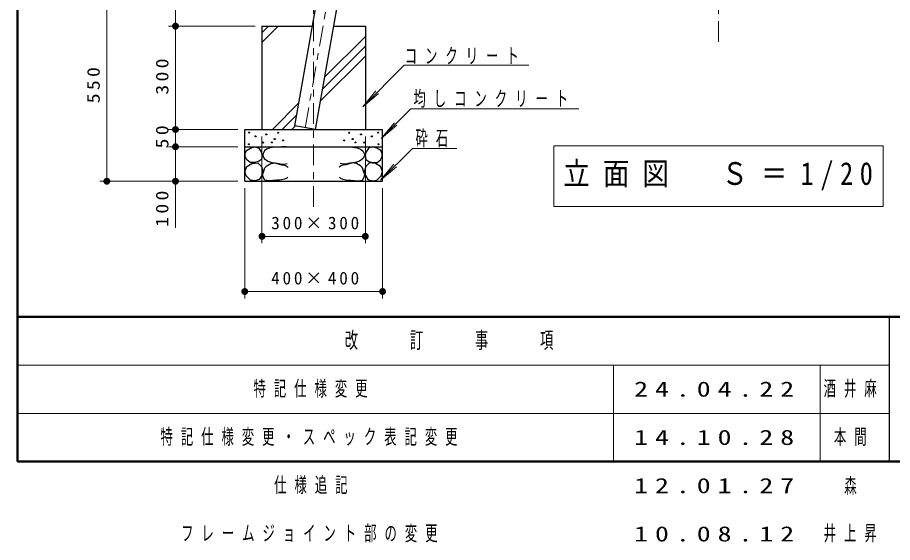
# Model space of a CAD drawing. Units: millimetres on the paper, scale 1:20. Extents: x -365 to 0, y -12 to 257.
# Drawn here: x -365 to -238, y -11.7 to 64.4 of the extents above; entities that cross this region are included whole.
import ezdxf
from ezdxf.enums import TextEntityAlignment as Align

# ---------------------------------------------------------------- set-up
doc = ezdxf.new("R2010")
doc.units = ezdxf.units.MM
doc.linetypes.add('USER2', pattern=[6, 3, -1, 1, -1])
doc.layers.add('LY_1', color=7, linetype='Continuous', lineweight=25)
doc.layers.add('LY_2', color=7, linetype='Continuous', lineweight=13)
doc.styles.add('ＭＳ ゴシック', font='')
doc.styles.get('ＭＳ ゴシック').set_extended_font_data('MS Gothic')

# ---------------------------------------------------------------- blocks, each defined once
blk = doc.blocks.new('filled_dot')
at = {"color": 0, "linetype": 'Continuous', "lineweight": -2, "const_width": 1.25}
blk.add_lwpolyline([(-0.625, 0, 1), (0.625, 0, 1)], format="xyb", close=True, dxfattribs=at)

msp = doc.modelspace()

# ---------------------------------------------------------------- linework, layer by layer
at = {"layer": 'LY_1', "linetype": 'USER2', "lineweight": 13}
for p, q in [((-263.264, 60.914), (-263.264, 101.194)), ((-322.014, 36.982), (-322.014, 71.113)), ((-323.247, 48.438), (-319.767, 68.176))]:
    msp.add_line(p, q, dxfattribs=at)
at = {"layer": 'LY_1', "lineweight": 13}
for p, q in [((-342.069, 63.176), (-342.069, 76.801)), ((-352.034, 40.676), (-352.034, 68.176)), ((-330.514, 63.176), (-343.069, 63.176)), ((-342.069, 48.176), (-342.069, 63.176)), ((-329.514, 60.808), (-327.147, 63.176)), ((-329.514, 62.223), (-328.561, 63.176)), ((-320.42, 55.761), (-314.514, 61.666)), ((-320.723, 54.044), (-314.514, 60.252)), ((-321.026, 52.327), (-314.514, 58.838)), ((-308.875, 57.492), (-314.898, 51.468)), ((-308.875, 57.492), (-290.8, 57.492)), ((-314.898, 51.468), (-312.97, 53.766)), ((-314.898, 51.468), (-312.6, 53.397)), ((-328.005, 48.176), (-324.149, 52.032)), ((-307.908, 51.171), (-312.221, 46.858)), ((-307.908, 51.171), (-283.536, 51.171)), ((-326.591, 48.176), (-324.452, 50.315)), ((-325.177, 48.176), (-324.664, 48.688)), ((-312.221, 46.858), (-310.293, 49.156)), ((-312.221, 46.858), (-309.923, 48.786)), ((-333.014, 48.176), (-343.069, 48.176)), ((-342.069, 45.676), (-342.069, 48.176)), ((-329.514, 47.176), (-329.514, 31.676)), ((-314.514, 47.176), (-314.514, 31.676)), ((-287.164, 45.793), (-287.164, 36.993)), ((-239.364, 45.793), (-287.164, 45.793)), ((-239.364, 36.993), (-239.364, 45.793)), ((-333.014, 45.676), (-343.069, 45.676)), ((-342.069, 33.924), (-342.069, 45.676)), ((-307.685, 45.445), (-312.296, 40.834)), ((-307.685, 45.445), (-301.239, 45.445)), ((-312.296, 40.834), (-310.367, 43.132)), ((-312.296, 40.834), (-309.997, 42.763)), ((-333.014, 40.676), (-353.034, 40.676)), ((-332.014, 39.676), (-332.014, 23.676)), ((-312.014, 39.676), (-312.014, 23.676)), ((-287.164, 36.993), (-239.364, 36.993)), ((-314.514, 32.676), (-329.514, 32.676)), ((-312.014, 24.676), (-332.014, 24.676))]:
    msp.add_line(p, q, dxfattribs=at)
at = {"layer": 'LY_1'}
for p, q in [((-324.737, 48.701), (-321.302, 68.176)), ((-321.758, 48.176), (-318.231, 68.176)), ((-329.514, 63.176), (-329.514, 48.176)), ((-329.514, 63.176), (-322.184, 63.176)), ((-319.112, 63.176), (-314.514, 63.176)), ((-314.514, 63.176), (-314.514, 48.176)), ((-321.758, 48.176), (-324.737, 48.701)), ((-332.014, 40.676), (-332.014, 48.176)), ((-332.014, 48.176), (-312.014, 48.176)), ((-312.014, 40.676), (-312.014, 48.176)), ((-332.014, 45.676), (-312.014, 45.676)), ((-332.014, 40.676), (-312.014, 40.676))]:
    msp.add_line(p, q, dxfattribs=at)
for points in [[(-331.978, 44.286), (-331.933, 44.705), (-331.754, 45.138), (-331.201, 45.452), (-330.558, 45.662), (-330.004, 45.497), (-329.615, 44.959), (-329.496, 44.435), (-329.6, 43.807), (-330.019, 43.523), (-330.602, 43.374), (-331.245, 43.404), (-331.709, 43.762)], [(-312.051, 44.286), (-312.095, 44.705), (-312.275, 45.138), (-312.828, 45.452), (-313.471, 45.662), (-314.025, 45.497), (-314.414, 44.959), (-314.533, 44.435), (-314.428, 43.807), (-314.01, 43.523), (-313.426, 43.374), (-312.783, 43.404), (-312.32, 43.762)], [(-330.498, 40.712), (-331.201, 40.831), (-331.829, 41.474), (-331.993, 42.088), (-331.709, 42.82), (-330.991, 43.239), (-330.109, 43.329), (-329.6, 42.79), (-329.361, 41.998), (-329.541, 41.504), (-329.9, 40.936)], [(-313.531, 40.712), (-312.828, 40.831), (-312.2, 41.474), (-312.036, 42.088), (-312.32, 42.82), (-313.038, 43.239), (-313.92, 43.329), (-314.428, 42.79), (-314.668, 41.998), (-314.488, 41.504), (-314.129, 40.936)]]:
    msp.add_lwpolyline(points, close=True, dxfattribs=at)
for points in [[(-325.999, 45.673), (-326.637, 45.656), (-327.628, 45.623), (-328.333, 45.539), (-328.836, 45.321), (-329.138, 45.103), (-329.357, 44.7), (-329.407, 44.414), (-329.222, 43.995), (-328.652, 43.609), (-327.947, 43.357), (-327.628, 43.323), (-327.242, 43.273), (-326.587, 43.172), (-326.251, 43.172), (-325.848, 43.239)], [(-318.029, 45.673), (-317.392, 45.656), (-316.401, 45.623), (-315.696, 45.539), (-315.193, 45.321), (-314.89, 45.103), (-314.672, 44.7), (-314.622, 44.414), (-314.807, 43.995), (-315.377, 43.609), (-316.082, 43.357), (-316.401, 43.323), (-316.787, 43.273), (-317.442, 43.172), (-317.778, 43.172), (-318.181, 43.239)], [(-325.764, 41.259), (-325.899, 41.141), (-326.268, 40.99), (-326.671, 40.856), (-326.99, 40.822), (-327.409, 40.822), (-327.947, 40.789), (-328.534, 40.721), (-329.088, 40.822), (-329.306, 41.191), (-329.441, 41.594), (-329.256, 42.148), (-329.122, 42.635), (-328.819, 42.92), (-328.249, 43.223), (-327.661, 43.323), (-327.342, 43.256), (-326.688, 43.071), (-326.302, 43.004), (-326.1, 42.971), (-325.999, 42.904), (-325.697, 42.736)], [(-318.264, 41.259), (-318.13, 41.141), (-317.761, 40.99), (-317.358, 40.856), (-317.039, 40.822), (-316.619, 40.822), (-316.082, 40.789), (-315.495, 40.721), (-314.941, 40.822), (-314.723, 41.191), (-314.588, 41.594), (-314.773, 42.148), (-314.907, 42.635), (-315.209, 42.92), (-315.78, 43.223), (-316.368, 43.323), (-316.687, 43.256), (-317.341, 43.071), (-317.727, 43.004), (-317.929, 42.971), (-318.029, 42.904), (-318.332, 42.736)]]:
    msp.add_lwpolyline(points, dxfattribs=at)
for centre in [(-331.393, 47.728), (-330.452, 47.185), (-328.884, 47.457), (-327.17, 47.708), (-316.859, 47.708), (-315.145, 47.457), (-313.577, 47.185), (-312.636, 47.728), (-331.414, 46.035), (-329.344, 46.286), (-328.069, 46.307), (-327.672, 46.788), (-326.459, 46.599), (-317.57, 46.599), (-316.357, 46.788), (-315.96, 46.307), (-314.685, 46.286), (-312.615, 46.035)]:
    msp.add_circle(centre, 0.075, dxfattribs=at)
at = {"layer": 'LY_2', "lineweight": 50}
for p, q in [((-365, 257), (-365, 0)), ((-365, 21), (0, 21)), ((-365, 0), (0, 0))]:
    msp.add_line(p, q, dxfattribs=at)
at = {"layer": 'LY_2', "lineweight": 25}
msp.add_line((-238.5, 21), (-238.5, 0), dxfattribs=at)
at = {"layer": 'LY_2'}
for p, q in [((-365, 14), (-238.5, 14)), ((-278.5, 14), (-278.5, 0)), ((-248.5, 14), (-248.5, 0)), ((-365, 7), (-238.5, 7))]:
    msp.add_line(p, q, dxfattribs=at)

# ---------------------------------------------------------------- block references
at = {"layer": 'LY_1', "lineweight": 13, "xscale": 0.4, "yscale": 0.4}
for p, rotation in [((-342.069, 63.176), 270), ((-342.069, 63.176), 90), ((-342.069, 48.176), 90), ((-342.069, 48.176), 270), ((-342.069, 45.676), 90), ((-342.069, 45.676), 270), ((-352.034, 40.676), 90), ((-342.069, 40.676), 90), ((-314.514, 32.676), 180), ((-312.014, 24.676), 180)]:
    msp.add_blockref('filled_dot', p, dxfattribs=dict(at, rotation=rotation))
for p in [(-329.514, 32.676), (-332.014, 24.676)]:
    msp.add_blockref('filled_dot', p, dxfattribs=at)

# ---------------------------------------------------------------- texts
at = {"layer": 'LY_1', "style": 'ＭＳ ゴシック', "width": 0.6}
msp.add_text('森', height=2.199, dxfattribs=at).set_placement((-245, -3.5), align=Align.MIDDLE_LEFT)
at = {"layer": 'LY_1', "style": 'ＭＳ ゴシック'}
for s, insert, char_height, attachment_point in [('\\T1.64;\\W0.6;コンクリート', (-308.8, 57.642), 2.199, 7), ('\\T1.64;\\W0.6;均しコンクリート', (-307.536, 51.321), 2.199, 7), ('\\T1.64;\\W0.6;砕石', (-307.239, 45.595), 2.199, 7), ('\\T1.5;\\W0.85;立面図\u3000Ｓ＝1/20', (-285.764, 41.393), 3.299, 4), ('\\T1.32;300×300', (-321.594, 33.676), 1.833, 8), ('\\T1.32;400×400', (-321.594, 25.676), 1.833, 8), ('\\T1.64;\\W0.6;特記仕様変更', (-330.75, 10.5), 2.199, 4), ('\\T1.5;\\W1.35;24.04.22', (-275.5, 10.5), 2.199, 4), ('\\T1.64;\\W0.6;酒井麻', (-248, 10.5), 2.199, 4), ('\\T1.64;\\W0.6;特記仕様変更・スペック表記変更', (-344.25, 3.5), 2.199, 4), ('\\T1.5;\\W1.35;14.10.28', (-275.5, 3.5), 2.199, 4), ('\\T1.64;\\W0.6;本間', (-246.5, 3.5), 2.199, 4), ('\\T1.64;\\W0.6;仕様追記', (-327.75, -3.5), 2.199, 4), ('\\T1.5;\\W1.35;12.01.27', (-275.5, -3.5), 2.199, 4), ('\\T1.64;\\W0.6;フレームジョイント部の変更', (-341.25, -10.5), 2.199, 4), ('\\T1.5;\\W1.35;10.08.12', (-275.5, -10.5), 2.199, 4), ('\\T1.64;\\W0.6;井上昇', (-248, -10.5), 2.199, 4)]:
    msp.add_mtext(s, dxfattribs=dict(at, insert=insert, char_height=char_height, attachment_point=attachment_point))
at = {"layer": 'LY_1', "char_height": 1.833, "attachment_point": 8, "rotation": 90, "style": 'ＭＳ ゴシック'}
for s, insert in [('\\T1.33;\\W1.15;300', (-343.069, 56.092)), ('\\T1.33;\\W1.15;550', (-353.034, 54.841)), ('\\T1.34;\\W1.15;50', (-343.069, 47.354)), ('\\T1.33;\\W1.15;100', (-343.069, 36.924))]:
    msp.add_mtext(s, dxfattribs=dict(at, insert=insert))
at = {"layer": 'LY_2', "insert": (-301.75, 17.5), "char_height": 2.346, "attachment_point": 5, "style": 'ＭＳ ゴシック'}
msp.add_mtext('\\T1.64;\\W0.6;改\u3000\u3000訂\u3000\u3000事\u3000\u3000項', dxfattribs=at)

doc.saveas('drawing.dxf')
